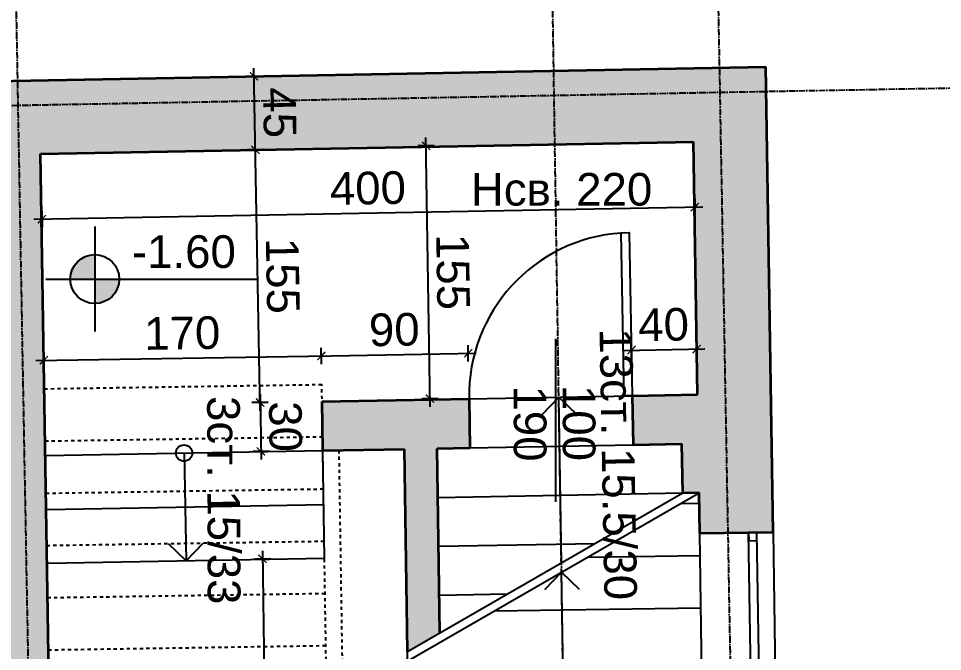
# Model space of a CAD drawing. Header units: inches. Extents: x -72385 to 39588, y -6525 to 66685.
# Drawn here: x -38176 to -37610, y 20548 to 20936 of the extents above; entities that cross this region are included whole.
import ezdxf

# ---------------------------------------------------------------- set-up
doc = ezdxf.new("R2010")
doc.units = ezdxf.units.IN
doc.header["$MEASUREMENT"] = 0
doc.linetypes.add('DashDot', pattern=[0.6, 0.4, -0.1, 0, -0.1])
doc.linetypes.add('Hidden', pattern=[0.4, 0.2, -0.2])
for name, color, linetype, lineweight in [('Врати', 251, 'Continuous', 25), ('Изгледни линии', 253, 'Continuous', 25), ('Линия на разрез', 252, 'DashDot', 25), ('Надписи Hсв', 252, 'Continuous', 25), ('Надписи врати', 252, 'Continuous', 25), ('Надписи коти външни', 252, 'Continuous', 25), ('Надписи коти вътрешни', 252, 'Continuous', 25), ('Надписи нива', 252, 'Continuous', 25), ('Оси', 252, 'DashDot', 25), ('Прозорци', 251, 'Continuous', 25), ('Пунктир', 253, 'Hidden', 25), ('Разрезни линии', 7, 'Continuous', 35), ('Щрих стени', 254, 'Continuous', 25)]:
    doc.layers.add(name, color=color, linetype=linetype, lineweight=lineweight)
doc.styles.add('Arial Regular', font='arial.ttf')
doc.styles.get("Standard").update_dxf_attribs({"font": 'arial.ttf'})
doc.dimstyles.new('Annotative', dxfattribs={"dimscale": 0, "dimtxt": 20, "dimasz": 5, "dimexe": 5, "dimexo": 5, "dimgap": 5, "dimtad": 1, "dimdec": 0, "dimzin": 0, "dimdsep": 46, "dimtxsty": 'Standard', "dimblk": 'ARCHTICK', "dimcen": 5, "dimdle": 5, "dimadec": 0, "dimazin": 0, "dimtfac": 1, "dimtdec": 0, "dimtofl": 0, "dimtmove": 0, "dimatfit": 3, "dimldrblk": 'ARCHTICK', "dimfxl": 5, "dimfxlon": 1, "dimtolj": 1, "dimtzin": 0, "dimarcsym": 1})

# ---------------------------------------------------------------- blocks, each defined once
blk = doc.blocks.new('_ArchTick')
at = {"color": 0, "linetype": 'ByBlock', "const_width": 0.15}
blk.add_lwpolyline([(-0.5, -0.5), (0.5, 0.5)], dxfattribs=at)
blk = doc.blocks.new('*D3295')
at = {"layer": 'Defpoints', "color": 0, "ltscale": 50, "transparency": 16777216}
for p in [(-37926.22, 20857.64), (-37762.36, 20860.17), (-37759.97, 20705.19)]:
    blk.add_point(p, dxfattribs=at)
at = {"layer": 'Надписи коти вътрешни', "color": 0, "lineweight": -2, "ltscale": 50, "transparency": 16777216}
for p, q in [((-37923.75, 20697.66), (-37926.3, 20862.64)), ((-37921.22, 20857.71), (-37931.22, 20857.56)), ((-37918.82, 20702.73), (-37928.82, 20702.58))]:
    blk.add_line(p, q, dxfattribs=at)
at = {"layer": 'Надписи коти вътрешни', "color": 0, "lineweight": -2, "ltscale": 50, "transparency": 16777216, "xscale": 5, "yscale": 5, "zscale": 5}
for p, rotation in [((-37926.22, 20857.64), 90.88539466403789), ((-37923.82, 20702.66), 270.8853946640379)]:
    blk.add_blockref('_ArchTick', p, dxfattribs=dict(at, rotation=rotation))
at = {"layer": 'Надписи коти вътрешни', "color": 0, "ltscale": 50, "transparency": 16777216, "insert": (-37909.81, 20780.38), "char_height": 20, "attachment_point": 5, "rotation": 270.8854}
blk.add_mtext('\\A1;155', dxfattribs=at)
blk = doc.blocks.new('*D3296')
at = {"layer": 'Defpoints', "color": 0, "ltscale": 50, "transparency": 16777216}
for p in [(-37990.36, 20728.88), (-38160.07, 20708.76), (-37990.09, 20711.38)]:
    blk.add_point(p, dxfattribs=at)
at = {"layer": 'Надписи коти вътрешни', "color": 0, "lineweight": -2, "ltscale": 50, "transparency": 16777216}
for p, q in [((-38160.26, 20721.26), (-38160.42, 20731.26)), ((-37990.28, 20723.88), (-37990.44, 20733.88)), ((-38165.34, 20726.18), (-37985.36, 20728.96))]:
    blk.add_line(p, q, dxfattribs=at)
at = {"layer": 'Надписи коти вътрешни', "color": 0, "lineweight": -2, "ltscale": 50, "transparency": 16777216, "xscale": 5, "yscale": 5, "zscale": 5}
for p, rotation in [((-37990.36, 20728.88), 0.8853946640362843), ((-38160.34, 20726.26), 180.8853946640363)]:
    blk.add_blockref('_ArchTick', p, dxfattribs=dict(at, rotation=rotation))
at = {"layer": 'Надписи коти вътрешни', "color": 0, "ltscale": 50, "transparency": 16777216, "insert": (-38075.58, 20742.78), "char_height": 20, "attachment_point": 5, "rotation": 0.8854}
blk.add_mtext('\\A1;170', dxfattribs=at)
blk = doc.blocks.new('*D3297')
at = {"layer": 'Defpoints', "color": 0, "ltscale": 50, "transparency": 16777216}
for p in [(-37900.44, 20730.54), (-37989.91, 20700.92), (-37899.93, 20702.59)]:
    blk.add_point(p, dxfattribs=at)
at = {"layer": 'Надписи коти вътрешни', "color": 0, "lineweight": -2, "ltscale": 50, "transparency": 16777216}
for p, q in [((-37990.34, 20723.87), (-37990.52, 20733.87)), ((-37900.35, 20725.54), (-37900.54, 20735.53)), ((-37995.43, 20728.77), (-37895.45, 20730.63))]:
    blk.add_line(p, q, dxfattribs=at)
at = {"layer": 'Надписи коти вътрешни', "color": 0, "lineweight": -2, "ltscale": 50, "transparency": 16777216, "xscale": 5, "yscale": 5, "zscale": 5}
for p, rotation in [((-37990.43, 20728.87), 181.0623153618617), ((-37900.44, 20730.54), 1.062315361861722)]:
    blk.add_blockref('_ArchTick', p, dxfattribs=dict(at, rotation=rotation))
at = {"layer": 'Надписи коти вътрешни', "color": 0, "ltscale": 50, "transparency": 16777216, "insert": (-37945.72, 20744.91), "char_height": 20, "attachment_point": 5, "rotation": 1.0623}
blk.add_mtext('\\A1;90', dxfattribs=at)
blk = doc.blocks.new('*D3298')
at = {"layer": 'Defpoints', "color": 0, "ltscale": 50, "transparency": 16777216}
for p in [(-37760.48, 20733.13), (-37799.94, 20704.45), (-37759.97, 20705.19)]:
    blk.add_point(p, dxfattribs=at)
at = {"layer": 'Надписи коти вътрешни', "color": 0, "lineweight": -2, "ltscale": 50, "transparency": 16777216}
for p, q in [((-37800.37, 20727.39), (-37800.55, 20737.39)), ((-37760.39, 20728.13), (-37760.58, 20738.13)), ((-37805.46, 20732.3), (-37755.48, 20733.22))]:
    blk.add_line(p, q, dxfattribs=at)
at = {"layer": 'Надписи коти вътрешни', "color": 0, "lineweight": -2, "ltscale": 50, "transparency": 16777216, "xscale": 5, "yscale": 5, "zscale": 5}
for p, rotation in [((-37800.46, 20732.39), 181.062315361861), ((-37760.48, 20733.13), 1.062315361861035)]:
    blk.add_blockref('_ArchTick', p, dxfattribs=dict(at, rotation=rotation))
at = {"layer": 'Надписи коти вътрешни', "color": 0, "ltscale": 50, "transparency": 16777216, "insert": (-37780.75, 20747.97), "char_height": 20, "attachment_point": 5, "rotation": 1.0623}
blk.add_mtext('\\A1;40', dxfattribs=at)
blk = doc.blocks.new('*D3299')
at = {"layer": 'Defpoints', "color": 0, "ltscale": 50, "transparency": 16777216}
for p in [(-37762.36, 20860.17), (-38162.29, 20852.75), (-37761.62, 20820.11)]:
    blk.add_point(p, dxfattribs=at)
at = {"layer": 'Надписи коти вътрешни', "color": 0, "lineweight": -2, "ltscale": 50, "transparency": 16777216}
for p, q in [((-37761.71, 20825.11), (-37761.53, 20815.11)), ((-38166.55, 20812.6), (-37756.62, 20820.2)), ((-38161.64, 20817.69), (-38161.46, 20807.69))]:
    blk.add_line(p, q, dxfattribs=at)
at = {"layer": 'Надписи коти вътрешни', "color": 0, "lineweight": -2, "ltscale": 50, "transparency": 16777216, "xscale": 5, "yscale": 5, "zscale": 5}
for p, rotation in [((-37761.62, 20820.11), 1.062315361859178), ((-38161.55, 20812.69), 181.0623153618592)]:
    blk.add_blockref('_ArchTick', p, dxfattribs=dict(at, rotation=rotation))
at = {"layer": 'Надписи коти вътрешни', "color": 0, "ltscale": 50, "transparency": 16777216, "insert": (-37961.87, 20831.61), "char_height": 20, "attachment_point": 5, "rotation": 1.0623}
blk.add_mtext('\\A1;400', dxfattribs=at)
blk = doc.blocks.new('*D4641')
at = {"layer": 'Defpoints', "color": 0, "ltscale": 50, "transparency": 16777216}
for p in [(-37992.79, 20855.9), (-38030.75, 20855.19), (-37989.91, 20700.92)]:
    blk.add_point(p, dxfattribs=at)
at = {"layer": 'Надписи коти вътрешни', "color": 0, "lineweight": -2, "ltscale": 50, "transparency": 16777216}
for p, q in [((-38027.78, 20695.22), (-38030.84, 20860.19)), ((-38025.75, 20855.29), (-38035.74, 20855.1)), ((-38022.87, 20700.31), (-38032.87, 20700.13))]:
    blk.add_line(p, q, dxfattribs=at)
at = {"layer": 'Надписи коти вътрешни', "color": 0, "lineweight": -2, "ltscale": 50, "transparency": 16777216, "xscale": 5, "yscale": 5, "zscale": 5}
for p, rotation in [((-38030.75, 20855.19), 91.06231536185854), ((-38027.87, 20700.22), 271.0623153618586)]:
    blk.add_blockref('_ArchTick', p, dxfattribs=dict(at, rotation=rotation))
at = {"layer": 'Надписи коти вътрешни', "color": 0, "ltscale": 50, "transparency": 16777216, "insert": (-38014.1, 20777.99), "char_height": 20, "attachment_point": 5, "rotation": 271.0623}
blk.add_mtext('\\A1;155', dxfattribs=at)
blk = doc.blocks.new('*D3300')
at = {"layer": 'Defpoints', "color": 0, "ltscale": 50, "transparency": 16777216}
for p in [(-37989.91, 20700.92), (-38027.41, 20670.36), (-37989.46, 20670.93)]:
    blk.add_point(p, dxfattribs=at)
at = {"layer": 'Надписи коти вътрешни', "color": 0, "lineweight": -2, "ltscale": 50, "transparency": 16777216}
for p, q in [((-38027.93, 20705.36), (-38027.33, 20665.36)), ((-38022.86, 20700.43), (-38032.86, 20700.28)), ((-38022.41, 20670.43), (-38032.41, 20670.29))]:
    blk.add_line(p, q, dxfattribs=at)
at = {"layer": 'Надписи коти вътрешни', "color": 0, "lineweight": -2, "ltscale": 50, "transparency": 16777216, "xscale": 5, "yscale": 5, "zscale": 5}
for p, rotation in [((-38027.86, 20700.36), 90.85590811791324), ((-38027.41, 20670.36), 270.8559081179133)]:
    blk.add_blockref('_ArchTick', p, dxfattribs=dict(at, rotation=rotation))
at = {"layer": 'Надписи коти вътрешни', "color": 0, "ltscale": 50, "transparency": 16777216, "insert": (-38012.42, 20685.59), "char_height": 20, "attachment_point": 5, "rotation": 270.8559}
blk.add_mtext('\\A1;30', dxfattribs=at)
blk = doc.blocks.new('*D3301')
at = {"layer": 'Defpoints', "color": 0, "ltscale": 50, "transparency": 16777216}
for p in [(-37938.44, 20605.86), (-38022.42, 20346.48), (-37934.45, 20347.84)]:
    blk.add_point(p, dxfattribs=at)
at = {"layer": 'Надписи коти вътрешни', "color": 0, "lineweight": -2, "ltscale": 50, "transparency": 16777216}
for p, q in [((-38026.49, 20609.5), (-38022.35, 20341.49)), ((-38021.41, 20604.58), (-38031.41, 20604.42)), ((-38017.42, 20346.56), (-38027.42, 20346.41))]:
    blk.add_line(p, q, dxfattribs=at)
at = {"layer": 'Надписи коти вътрешни', "color": 0, "lineweight": -2, "ltscale": 50, "transparency": 16777216, "xscale": 5, "yscale": 5, "zscale": 5}
for p, rotation in [((-38026.41, 20604.5), 90.88539466403809), ((-38022.42, 20346.48), 270.8853946640381)]:
    blk.add_blockref('_ArchTick', p, dxfattribs=dict(at, rotation=rotation))
at = {"layer": 'Надписи коти вътрешни', "color": 0, "ltscale": 50, "transparency": 16777216, "insert": (-38009.21, 20475.73), "char_height": 20, "attachment_point": 5, "rotation": 270.8854}
blk.add_mtext('\\A1;258', dxfattribs=at)
blk = doc.blocks.new('*D5807')
at = {"layer": 'Defpoints', "color": 0, "ltscale": 10, "transparency": 16777216}
for p in [(-37722.7, 21133.45), (-37718.06, 20906), (-38237.96, 20895.41)]:
    blk.add_point(p, dxfattribs=at)
at = {"layer": 'Надписи коти външни', "color": 0, "lineweight": -2, "ltscale": 10, "transparency": 16777216}
for p, q in [((-38247.59, 21122.76), (-37717.7, 21133.55)), ((-37722.6, 21128.45), (-37722.8, 21138.45)), ((-38242.49, 21117.86), (-38242.7, 21127.86))]:
    blk.add_line(p, q, dxfattribs=at)
at = {"layer": 'Надписи коти външни', "color": 0, "lineweight": -2, "ltscale": 10, "transparency": 16777216, "xscale": 5, "yscale": 5, "zscale": 5}
for p, rotation in [((-37722.7, 21133.45), 1.167047243108146), ((-38242.6, 21122.86), 181.1670472431082)]:
    blk.add_blockref('_ArchTick', p, dxfattribs=dict(at, rotation=rotation))
at = {"layer": 'Надписи коти външни', "color": 0, "ltscale": 10, "transparency": 16777216, "insert": (-37982.96, 21143.36), "char_height": 20, "attachment_point": 5, "rotation": 1.167}
blk.add_mtext('\\A1;520', dxfattribs=at)
blk = doc.blocks.new('*D6565')
at = {"layer": 'Defpoints', "color": 0, "ltscale": 10, "transparency": 16777216}
for p in [(-37724.14, 21233.44), (-37718.06, 20906), (-40769.53, 20849.42)]:
    blk.add_point(p, dxfattribs=at)
at = {"layer": 'Надписи коти външни', "color": 0, "lineweight": -2, "ltscale": 10, "transparency": 16777216}
for p, q in [((-37724.04, 21228.44), (-37724.23, 21238.44)), ((-40780.6, 21176.77), (-37719.14, 21233.54)), ((-40775.51, 21171.86), (-40775.69, 21181.86))]:
    blk.add_line(p, q, dxfattribs=at)
at = {"layer": 'Надписи коти външни', "color": 0, "lineweight": -2, "ltscale": 10, "transparency": 16777216, "xscale": 5, "yscale": 5, "zscale": 5}
for p, rotation in [((-37724.14, 21233.44), 1.062315361859038), ((-40775.6, 21176.86), 181.062315361859)]:
    blk.add_blockref('_ArchTick', p, dxfattribs=dict(at, rotation=rotation))
at = {"layer": 'Надписи коти външни', "color": 0, "ltscale": 10, "transparency": 16777216, "insert": (-39250.15, 21220.37), "char_height": 20, "attachment_point": 5, "rotation": 1.0623}
blk.add_mtext('\\A1;3052', dxfattribs=at)
blk = doc.blocks.new('*D6560')
at = {"layer": 'Defpoints', "color": 0, "ltscale": 10, "transparency": 16777216}
for p in [(-37751.76, 21182.92), (-37746.33, 20890.47), (-38176.26, 20882.5)]:
    blk.add_point(p, dxfattribs=at)
at = {"layer": 'Надписи коти външни', "color": 0, "lineweight": -2, "ltscale": 10, "transparency": 16777216}
for p, q in [((-37751.66, 21177.92), (-37751.85, 21187.92)), ((-38186.68, 21174.86), (-37746.76, 21183.01)), ((-38181.59, 21169.95), (-38181.78, 21179.95))]:
    blk.add_line(p, q, dxfattribs=at)
at = {"layer": 'Надписи коти външни', "color": 0, "lineweight": -2, "ltscale": 10, "transparency": 16777216, "xscale": 5, "yscale": 5, "zscale": 5}
for p, rotation in [((-37751.76, 21182.92), 1.062315361859432), ((-38181.68, 21174.95), 181.0623153618594)]:
    blk.add_blockref('_ArchTick', p, dxfattribs=dict(at, rotation=rotation))
at = {"layer": 'Надписи коти външни', "color": 0, "ltscale": 10, "transparency": 16777216, "insert": (-37967, 21194.15), "char_height": 20, "attachment_point": 5, "rotation": 1.0623}
blk.add_mtext('\\A1;430', dxfattribs=at)
blk = doc.blocks.new('*D6561')
at = {"layer": 'Defpoints', "color": 0, "ltscale": 10, "transparency": 16777216}
for p in [(-37396.5, 20910.97), (-37718.06, 20906), (-37702.75, 19915.26)]:
    blk.add_point(p, dxfattribs=at)
at = {"layer": 'Надписи коти външни', "color": 0, "lineweight": -2, "ltscale": 10, "transparency": 16777216}
for p, q in [((-37381.11, 19915.23), (-37396.58, 20915.97)), ((-37401.5, 20910.89), (-37391.5, 20911.05)), ((-37386.19, 19920.15), (-37376.19, 19920.3))]:
    blk.add_line(p, q, dxfattribs=at)
at = {"layer": 'Надписи коти външни', "color": 0, "lineweight": -2, "ltscale": 10, "transparency": 16777216, "xscale": 5, "yscale": 5, "zscale": 5}
for p, rotation in [((-37396.5, 20910.97), 90.88539466403769), ((-37381.19, 19920.23), 270.8853946640377)]:
    blk.add_blockref('_ArchTick', p, dxfattribs=dict(at, rotation=rotation))
at = {"layer": 'Надписи коти външни', "color": 0, "ltscale": 10, "transparency": 16777216, "insert": (-37373.63, 20415.83), "char_height": 20, "attachment_point": 5, "rotation": 270.8854}
blk.add_mtext('\\A1;990', dxfattribs=at)
blk = doc.blocks.new('*D6563')
at = {"layer": 'Defpoints', "color": 0, "ltscale": 10, "transparency": 16777216}
for p in [(-37490.84, 20624.34), (-37713.66, 20620.89), (-37710.26, 20400.92)]:
    blk.add_point(p, dxfattribs=at)
at = {"layer": 'Надписи коти външни', "color": 0, "lineweight": -2, "ltscale": 10, "transparency": 16777216}
for p, q in [((-37487.36, 20399.36), (-37490.91, 20629.34)), ((-37495.84, 20624.26), (-37485.84, 20624.41)), ((-37492.44, 20404.29), (-37482.44, 20404.44))]:
    blk.add_line(p, q, dxfattribs=at)
at = {"layer": 'Надписи коти външни', "color": 0, "lineweight": -2, "ltscale": 10, "transparency": 16777216, "xscale": 5, "yscale": 5, "zscale": 5}
for p, rotation in [((-37490.84, 20624.34), 90.88539466404853), ((-37487.44, 20404.36), 270.8853946640485)]:
    blk.add_blockref('_ArchTick', p, dxfattribs=dict(at, rotation=rotation))
at = {"layer": 'Надписи коти външни', "color": 0, "ltscale": 10, "transparency": 16777216, "insert": (-37473.93, 20514.59), "char_height": 20, "attachment_point": 5, "rotation": 270.8854}
blk.add_mtext('\\A1;220', dxfattribs=at)
blk = doc.blocks.new('*D6564')
at = {"layer": 'Defpoints', "color": 0, "ltscale": 10, "transparency": 16777216}
for p in [(-37495.24, 20909.44), (-37718.06, 20906), (-37713.66, 20620.89)]:
    blk.add_point(p, dxfattribs=at)
at = {"layer": 'Надписи коти външни', "color": 0, "lineweight": -2, "ltscale": 10, "transparency": 16777216}
for p, q in [((-37490.76, 20619.34), (-37495.32, 20914.44)), ((-37500.24, 20909.37), (-37490.24, 20909.52)), ((-37495.84, 20624.26), (-37485.84, 20624.41))]:
    blk.add_line(p, q, dxfattribs=at)
at = {"layer": 'Надписи коти външни', "color": 0, "lineweight": -2, "ltscale": 10, "transparency": 16777216, "xscale": 5, "yscale": 5, "zscale": 5}
for p, rotation in [((-37495.24, 20909.44), 90.88539466403809), ((-37490.84, 20624.34), 270.8853946640381)]:
    blk.add_blockref('_ArchTick', p, dxfattribs=dict(at, rotation=rotation))
at = {"layer": 'Надписи коти външни', "color": 0, "ltscale": 10, "transparency": 16777216, "insert": (-37477.83, 20767.12), "char_height": 20, "attachment_point": 5, "rotation": 270.8854}
blk.add_mtext('\\A1;285', dxfattribs=at)
blk = doc.blocks.new('*D7071')
at = {"layer": 'Defpoints', "color": 0, "ltscale": 10, "transparency": 16777216}
for p in [(-37446.38, 20895.93), (-37746.33, 20890.47), (-37736.15, 20330.76)]:
    blk.add_point(p, dxfattribs=at)
at = {"layer": 'Надписи коти външни', "color": 0, "lineweight": -2, "ltscale": 10, "transparency": 16777216}
for p, q in [((-37436.11, 20331.22), (-37446.47, 20900.93)), ((-37451.38, 20895.84), (-37441.38, 20896.02)), ((-37441.2, 20336.13), (-37431.2, 20336.31))]:
    blk.add_line(p, q, dxfattribs=at)
at = {"layer": 'Надписи коти външни', "color": 0, "lineweight": -2, "ltscale": 10, "transparency": 16777216, "xscale": 5, "yscale": 5, "zscale": 5}
for p, rotation in [((-37446.38, 20895.93), 91.04239604084214), ((-37436.2, 20336.22), 271.0423960408421)]:
    blk.add_blockref('_ArchTick', p, dxfattribs=dict(at, rotation=rotation))
at = {"layer": 'Надписи коти външни', "color": 0, "ltscale": 10, "transparency": 16777216, "insert": (-37426.08, 20616.35), "char_height": 20, "attachment_point": 5, "rotation": 271.0424}
blk.add_mtext('\\A1;560', dxfattribs=at)
blk = doc.blocks.new('*D7473')
at = {"layer": 'Defpoints', "color": 0, "ltscale": 10, "transparency": 16777216}
for p in [(-38031.58, 20900.19), (-38014.11, 20900.51), (-38013.27, 20855.52)]:
    blk.add_point(p, dxfattribs=at)
at = {"layer": 'Надписи коти вътрешни', "color": 0, "lineweight": -2, "ltscale": 10, "transparency": 16777216}
for p, q in [((-38030.65, 20850.19), (-38031.67, 20905.18)), ((-38026.58, 20900.28), (-38036.58, 20900.09)), ((-38025.75, 20855.29), (-38035.74, 20855.1))]:
    blk.add_line(p, q, dxfattribs=at)
at = {"layer": 'Надписи коти вътрешни', "color": 0, "lineweight": -2, "ltscale": 10, "transparency": 16777216, "xscale": 5, "yscale": 5, "zscale": 5}
for p, rotation in [((-38031.58, 20900.19), 91.06231536186746), ((-38030.75, 20855.19), 271.0623153618674)]:
    blk.add_blockref('_ArchTick', p, dxfattribs=dict(at, rotation=rotation))
at = {"layer": 'Надписи коти вътрешни', "color": 0, "ltscale": 10, "transparency": 16777216, "insert": (-38015.99, 20877.97), "char_height": 20, "attachment_point": 5, "rotation": 271.0623}
blk.add_mtext('\\A1;45', dxfattribs=at)

msp = doc.modelspace()

# ---------------------------------------------------------------- hatches: boundary and pattern name
at = {"layer": 'Надписи нива', "ltscale": 50}
h = msp.add_hatch(color=256, dxfattribs=at)
h.dxf.hatch_style = 1
h.paths.add_polyline_path([(-38129.16, 20760.96, 0.414214), (-38114.16, 20775.96), (-38129.16, 20775.96)])
h.paths.add_polyline_path([(-38129.16, 20775.96), (-38129.16, 20790.96, 0.414214), (-38144.16, 20775.96)])
at = {"layer": 'Щрих стени', "ltscale": 10}
h = msp.add_hatch(color=256, dxfattribs=at)
h.dxf.hatch_style = 1
h.paths.add_polyline_path([(-39430.6, 20874.24), (-39525.59, 20872.48), (-39524.75, 20827.49), (-39429.77, 20829.25)])
h.paths.add_polyline_path([(-39185.64, 20878.79), (-39280.63, 20877.02), (-39279.79, 20832.03), (-39184.81, 20833.79)])
h.paths.add_polyline_path([(-38940.69, 20883.33), (-39035.67, 20881.57), (-39034.84, 20836.57), (-38939.85, 20838.34)])
h.paths.add_polyline_path([(-38688.09, 20903.01), (-38703.08, 20902.74), (-38702.91, 20887.74), (-38790.71, 20886.11), (-38789.88, 20841.12), (-38769.88, 20841.49), (-38762.95, 20241.51), (-38792.95, 20240.96), (-38792.66, 20215.96), (-38857.65, 20214.75), (-38856.82, 20169.76), (-38749.65, 20171.75), (-38749.25, 20137.69), (-38719.26, 20138.04), (-38722.25, 20397.7), (-38636.99, 20399.47), (-38637.62, 20429.46), (-38712.6, 20427.91), (-38714.92, 20628.77), (-38684.92, 20629.09)])
h.paths.add_polyline_path([(-39309.09, 19920.08), (-39434.06, 19917.34), (-39433.07, 19874.97), (-39308.1, 19877.88)])
h.paths.add_polyline_path([(-39034.15, 19926.1), (-39159.12, 19923.37), (-39158.14, 19881.37), (-39033.18, 19884.28)])
h.paths.add_polyline_path([(-37702.75, 19915.26), (-37710.26, 20400.92), (-37755.25, 20400.22), (-37748.36, 19954.27), (-38716.89, 19933.05), (-38717.41, 19978.05), (-38747.41, 19977.7), (-38746.88, 19932.4), (-38884.19, 19929.39), (-38883.22, 19887.77)])
h.paths.add_polyline_path([(-38440.95, 20438.53), (-38477.75, 20437.77), (-38476.93, 20397.78), (-38440.12, 20398.54)])
h.paths.add_polyline_path([(-38162.29, 20852.75), (-37762.36, 20860.17), (-37759.97, 20705.19), (-37799.94, 20704.45), (-37799.39, 20674.45), (-37769.49, 20675.01), (-37769.02, 20645.04), (-37759.04, 20645.19), (-37758.65, 20620.2), (-37713.66, 20620.89), (-37718.06, 20906), (-38222.98, 20896.64), (-38223.21, 20911.63), (-38238.21, 20911.36), (-38233.92, 20633.95), (-38203.92, 20634.27), (-38200.9, 20438.5), (-38280.88, 20436.85), (-38280.26, 20406.85), (-38205.43, 20408.4), (-38204.43, 20343.41), (-38154.44, 20344.44)])
h = msp.add_hatch(color=256, dxfattribs=at)
h.dxf.hatch_style = 1
h.paths.add_polyline_path([(-37919.46, 20672.22), (-37899.37, 20672.6), (-37899.93, 20702.59), (-37989.91, 20700.92), (-37989.45, 20670.93), (-37939.46, 20671.85), (-37937.54, 20547.74), (-37917.71, 20559.19)])

# ---------------------------------------------------------------- linework, layer by layer
at = {"layer": 'Врати', "ltscale": 50}
msp.add_lwpolyline([(-37799.94, 20704.45), (-37804.94, 20704.35), (-37806.8, 20804.34), (-37801.8, 20804.43)], close=True, dxfattribs=at)
msp.add_arc((-37799.94, 20704.45), 100, 93.9283, 181.0623, dxfattribs=at)
at = {"layer": 'Изгледни линии', "ltscale": 50}
for p, q in [((-37899.93, 20702.59), (-37799.94, 20704.45)), ((-38159.33, 20667.78), (-37989.36, 20670.93)), ((-37988.43, 20604.93), (-37989.45, 20670.93)), ((-37899.37, 20672.6), (-37799.39, 20674.45)), ((-37937.54, 20547.74), (-37769.02, 20645.04)), ((-37937.45, 20542.02), (-37759.04, 20645.03)), ((-37919, 20642.23), (-37769.02, 20645.01)), ((-38158.72, 20634.78), (-37988.74, 20637.93)), ((-37770.49, 20638.41), (-37758.94, 20638.59)), ((-37755.25, 20400.22), (-37758.65, 20620.2)), ((-37713.66, 20620.89), (-37710.26, 20400.92)), ((-37918.53, 20612.23), (-37822.76, 20614.01)), ((-38158.1, 20601.79), (-37988.43, 20604.93)), ((-37827.45, 20605.53), (-37758.44, 20606.59)), ((-37918.07, 20582.24), (-37876.46, 20583.01)), ((-37884.41, 20572.64), (-37757.95, 20574.6)), ((-37934.46, 20347.84), (-37937.54, 20547.74))]:
    msp.add_line(p, q, dxfattribs=at)
at = {"layer": 'Линия на разрез', "ltscale": 10}
msp.add_line((-37830.54, 19771.24), (-37849.43, 20993.1), dxfattribs=at)
at = {"layer": 'Надписи врати', "ltscale": 50}
msp.add_line((-37847.01, 20739.46), (-37847.01, 20639.46), dxfattribs=at)
at = {"layer": 'Надписи нива', "ltscale": 50}
for p, q in [((-38129.16, 20808.28), (-38129.16, 20743.77)), ((-38159.16, 20775.96), (-38029.16, 20775.96)), ((-37844.95, 20703.61), (-37855.36, 20692.81)), ((-37844.95, 20703.61), (-37834.15, 20693.2)), ((-37843.38, 20602.1), (-37844.95, 20703.61)), ((-38074.49, 20669.35), (-38073.12, 20603.36)), ((-38073.08, 20603.36), (-38083.91, 20613.75)), ((-38073.08, 20603.36), (-38062.7, 20614.19)), ((-37843.29, 20596.38), (-37853.74, 20585.61)), ((-37839.48, 20349.31), (-37843.29, 20596.38)), ((-37843.29, 20596.38), (-37832.53, 20585.94))]:
    msp.add_line(p, q, dxfattribs=at)
for centre, radius in [((-38129.16, 20775.96), 15), ((-38074.49, 20669.35), 5)]:
    msp.add_circle(centre, radius, dxfattribs=at)
at = {"layer": 'Оси', "ltscale": 10}
for p, q in [((-37753.48, 21282.91), (-37721.54, 19529.71)), ((-38183.41, 21274.93), (-38151.43, 19519.71)), ((-42083.09, 20810.06), (-37346.4, 20897.89))]:
    msp.add_line(p, q, dxfattribs=at)
at = {"layer": 'Прозорци', "ltscale": 50}
for p, q in [((-37725.26, 20400.69), (-37728.66, 20620.66)), ((-37720.26, 20400.77), (-37723.66, 20620.74))]:
    msp.add_line(p, q, dxfattribs=at)
msp.add_lwpolyline([(-37728.58, 20615.66), (-37723.58, 20615.74), (-37723.66, 20620.74), (-37728.66, 20620.66), (-37728.58, 20615.66)], dxfattribs=at)
msp.add_lwpolyline([(-37728.58, 20615.66), (-37723.58, 20615.74), (-37723.66, 20620.74), (-37728.66, 20620.66), (-37728.58, 20615.66)], dxfattribs=at)
at = {"layer": 'Пунктир', "ltscale": 10}
for p, q in [((-38160.07, 20708.76), (-37990.09, 20711.38)), ((-37984.45, 20346.55), (-37990.09, 20711.51)), ((-38159.57, 20676.76), (-37989.59, 20679.39)), ((-37974.61, 20357.22), (-37979.47, 20671.11)), ((-38159.08, 20644.76), (-37989.1, 20647.39)), ((-38158.59, 20612.77), (-37988.61, 20615.39)), ((-38158.09, 20580.77), (-37988.11, 20583.4)), ((-38157.6, 20548.77), (-37987.62, 20551.4))]:
    msp.add_line(p, q, dxfattribs=at)
at = {"layer": 'Разрезни линии', "ltscale": 50}
for p, q in [((-38222.98, 20896.64), (-37718.06, 20906)), ((-37713.66, 20620.89), (-37718.06, 20906)), ((-38162.29, 20852.75), (-37762.36, 20860.17)), ((-37759.97, 20705.19), (-37762.36, 20860.17)), ((-37799.94, 20704.45), (-37759.97, 20705.19)), ((-37799.94, 20704.45), (-37799.39, 20674.45)), ((-37989.91, 20700.92), (-37899.93, 20702.59)), ((-37989.45, 20670.93), (-37989.91, 20700.92)), ((-37899.93, 20702.59), (-37899.37, 20672.6)), ((-37799.39, 20674.45), (-37769.49, 20675.01)), ((-37769.02, 20645.01), (-37769.49, 20675.01)), ((-37989.45, 20670.93), (-37939.46, 20671.85)), ((-37937.54, 20547.74), (-37939.46, 20671.85)), ((-37919.46, 20672.22), (-37899.37, 20672.6)), ((-37917.71, 20559.19), (-37919.46, 20672.22)), ((-37769.02, 20645.04), (-37759.04, 20645.19)), ((-37758.65, 20620.2), (-37759.04, 20645.19)), ((-37758.65, 20620.2), (-37713.66, 20620.89))]:
    msp.add_line(p, q, dxfattribs=at)
at = {"layer": 'Разрезни линии'}
msp.add_line((-38154.44, 20344.44), (-38162.29, 20852.75), dxfattribs=at)
at = {"layer": 'Щрих стени', "ltscale": 10}
msp.add_line((-37937.54, 20547.74), (-37917.71, 20559.19), dxfattribs=at)

# ---------------------------------------------------------------- texts
at = {"layer": 'Надписи Hсв', "ltscale": 100, "insert": (-37898.8, 20841.01), "char_height": 20, "width": 180.4891, "attachment_point": 1, "style": 'Arial Regular'}
msp.add_mtext('Hсв. 220', dxfattribs=at)
at = {"layer": 'Надписи врати', "ltscale": 100, "char_height": 20, "width": 180.4891, "attachment_point": 1, "rotation": 270, "style": 'Arial Regular'}
for s, insert in [('190', (-37852.49, 20710.79)), ('100', (-37822.49, 20711.11))]:
    msp.add_mtext(s, dxfattribs=dict(at, insert=insert))
at = {"layer": 'Надписи нива', "ltscale": 100, "insert": (-38106.4, 20802.81), "char_height": 20, "width": 180.4891, "attachment_point": 1, "style": 'Arial Regular'}
msp.add_mtext('-1.60', dxfattribs=at)
at = {"layer": 'Надписи нива', "ltscale": 100, "char_height": 20, "width": 180.4891, "attachment_point": 1, "style": 'Arial Regular'}
for s, insert, rotation in [('13ст. 15.5/30', (-37800.01, 20746.01), 271.0539), ('3ст. 15/33', (-38040.34, 20704.36), 270.2043)]:
    msp.add_mtext(s, dxfattribs=dict(at, insert=insert, rotation=rotation))

# ---------------------------------------------------------------- dimensions: what is measured, and where the dimension line sits
at = {"layer": 'Надписи коти външни', "ltscale": 10}
for p1, p2, distance, picture, middle in [((-40769.53, 20849.42), (-37718.06, 20906), 327.5, '*D6565', (-39250.15, 21220.37)), ((-38176.26, 20882.5), (-37746.33, 20890.47), 292.5, '*D6560', (-37967, 21194.15)), ((-38237.96, 20895.41), (-37718.06, 20906), 227.5, '*D5807', (-37982.96, 21143.36)), ((-37713.66, 20620.89), (-37718.06, 20906), -222.85, '*D6564', (-37477.83, 20767.12)), ((-37736.15, 20330.76), (-37746.33, 20890.47), -300, '*D7071', (-37426.08, 20616.35)), ((-37710.26, 20400.92), (-37713.66, 20620.89), -222.85, '*D6563', (-37473.93, 20514.59))]:
    dim = msp.add_aligned_dim(p1=p1, p2=p2, distance=distance, dimstyle='Annotative', override={"dimscale": 0, "dimtix": 0, "dimtofl": 0, "dimtmove": 0, "dimatfit": 3}, dxfattribs=at)
    dim.commit()
    dim.dimension.update_dxf_attribs({"geometry": picture, "text_midpoint": middle})
dim = msp.add_aligned_dim(p1=(-37702.75, 19915.26), p2=(-37718.06, 20906), distance=-321.6, text='990', dimstyle='Annotative', override={"dimscale": 0, "dimtix": 0, "dimtofl": 0, "dimtmove": 0, "dimatfit": 3}, dxfattribs=at)
dim.commit()
dim.dimension.update_dxf_attribs({"geometry": '*D6561', "text_midpoint": (-37373.63, 20415.83)})
at = {"layer": 'Надписи коти вътрешни', "ltscale": 10}
dim = msp.add_aligned_dim(p1=(-38013.27, 20855.52), p2=(-38014.11, 20900.51), distance=17.47, dimstyle='Annotative', override={"dimscale": 0, "dimtix": 0, "dimtofl": 0, "dimtmove": 0, "dimatfit": 3}, dxfattribs=at)
dim.commit()
dim.dimension.update_dxf_attribs({"geometry": '*D7473', "text_midpoint": (-38015.99, 20877.97)})
at = {"layer": 'Надписи коти вътрешни', "ltscale": 50}
for p1, p2, distance, picture, middle in [((-37759.97, 20705.19), (-37762.36, 20860.17), 163.88, '*D3295', (-37909.81, 20780.38)), ((-38162.29, 20852.75), (-37762.36, 20860.17), -40.07, '*D3299', (-37961.87, 20831.61)), ((-37989.91, 20700.92), (-37992.79, 20855.9), 37.97, '*D4641', (-38014.1, 20777.99)), ((-37799.94, 20704.45), (-37759.97, 20705.19), 27.95, '*D3298', (-37780.75, 20747.97)), ((-38160.07, 20708.76), (-37990.09, 20711.38), 17.5, '*D3296', (-38075.58, 20742.78)), ((-37989.91, 20700.92), (-37899.93, 20702.59), 27.95, '*D3297', (-37945.72, 20744.91)), ((-37938.44, 20605.86), (-37934.45, 20347.84), -87.98, '*D3301', (-38009.21, 20475.73))]:
    dim = msp.add_aligned_dim(p1=p1, p2=p2, distance=distance, dimstyle='Annotative', override={"dimscale": 0, "dimtix": 0, "dimtofl": 0, "dimtmove": 0, "dimatfit": 3}, dxfattribs=at)
    dim.commit()
    dim.dimension.update_dxf_attribs({"geometry": picture, "text_midpoint": middle})
dim = msp.add_linear_dim(base=(-38027.41, 20670.36), p1=(-37989.91, 20700.92), p2=(-37989.46, 20670.93), angle=270.8559, dimstyle='Annotative', override={"dimscale": 0, "dimtix": 0, "dimtofl": 0, "dimtmove": 0, "dimatfit": 3}, dxfattribs=at)
dim.commit()
dim.dimension.update_dxf_attribs({"geometry": '*D3300', "text_midpoint": (-38027.63, 20685.36), "dimtype": 129})

doc.saveas('drawing.dxf')
